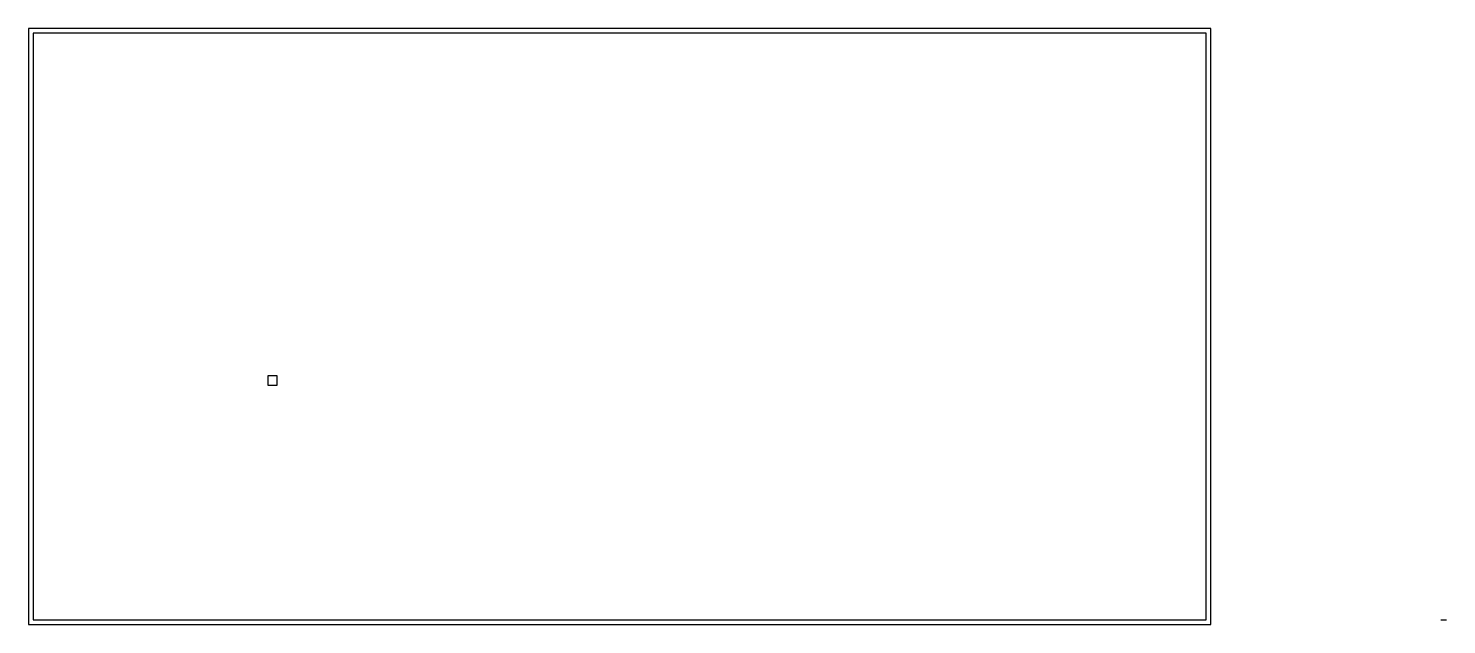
# Model space of a CAD drawing. Header units: millimetres. Extents: x -200 to 60250, y -200 to 25200.
import ezdxf

# ---------------------------------------------------------------- set-up
doc = ezdxf.new("R2010")
doc.units = ezdxf.units.MM
doc.layers.add('06-WALL', color=7, linetype='Continuous')
doc.layers.add('08-COLUMN', color=7, linetype='Continuous')

msp = doc.modelspace()

# ---------------------------------------------------------------- linework, layer by layer
at = {"layer": '06-WALL'}
for p, q in [((50200, 25200), (-200, 25200)), ((-200, 25200), (-200, -200)), ((50000, 25000), (0, 25000)), ((0, 25000), (0, 0)), ((50000, 0), (50000, 25000)), ((50200, -200), (50200, 25200)), ((0, 0), (50000, 0)), ((60000, 0), (60250, 0)), ((-200, -200), (50200, -200))]:
    msp.add_line(p, q, dxfattribs=at)
at = {"layer": '08-COLUMN'}
msp.add_lwpolyline([(10000, 10000), (10400, 10000), (10400, 10400), (10000, 10400)], close=True, dxfattribs=at)

doc.saveas('drawing.dxf')
